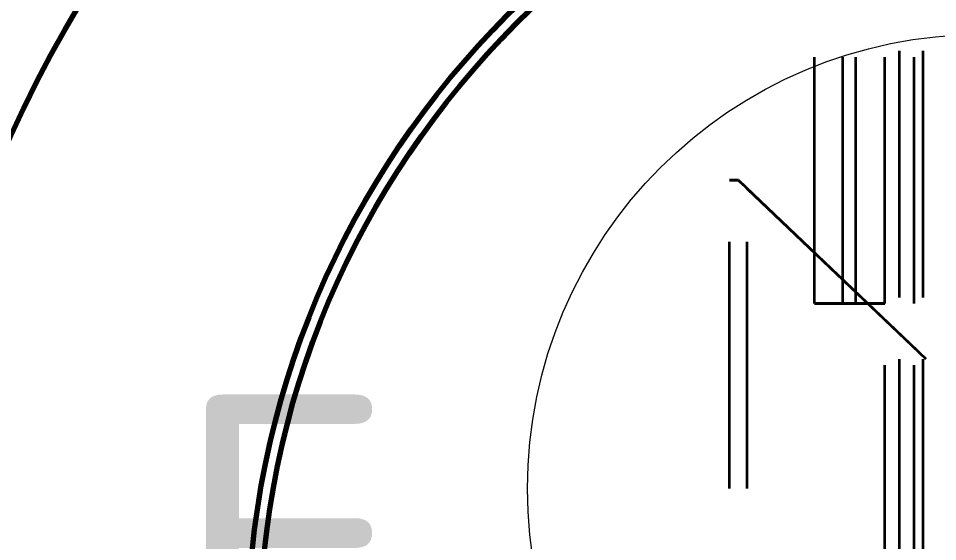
# Model space of a CAD drawing. Header units: millimetres. Extents: x 0 to 2382, y 0 to 420.
# Drawn here: x 299.89 to 314.79, y 231.64 to 240.13 of the extents above; entities that cross this region are included whole.
import ezdxf
from ezdxf.enums import TextEntityAlignment as Align

# ---------------------------------------------------------------- set-up
doc = ezdxf.new("R2010")
doc.units = ezdxf.units.MM
doc.linetypes.add('IRAM-E-TRAZOS', pattern=[5, 4, -1])
for name, color, linetype, lineweight in [('01-VISIBLE', 7, 'CONTINUOUS', 70), ('02-OCULTA', 4, 'IRAM-E-TRAZOS', 35), ('06-TEXTO', 7, 'CONTINUOUS', 25), ('08-FINA', 5, 'CONTINUOUS', 18)]:
    doc.layers.add(name, color=color, linetype=linetype, lineweight=lineweight)
doc.styles.add('ISO3098', font='isocpeur.ttf')

msp = doc.modelspace()

# ---------------------------------------------------------------- linework, layer by layer
at = {"layer": '01-VISIBLE'}
for radius in [20, 14.4, 14.2]:
    msp.add_circle((318, 230), radius, dxfattribs=at)
at = {"layer": '02-OCULTA'}
for p, q in [((313.937, 225.5), (313.937, 315.5)), ((314.175, 225.6), (314.175, 315.4)), ((314.175, 225.6), (314.175, 315.4)), ((314.412, 225.5), (314.412, 315.4)), ((314.555, 225.6), (314.555, 315.4)), ((312.793, 235.5), (312.793, 255.5)), ((312.793, 235.5), (312.793, 255.5)), ((313.251, 235.5), (313.251, 255.5)), ((313.251, 235.5), (313.251, 255.5)), ((313.462, 235.5), (313.462, 255.5)), ((313.937, 235.5), (313.937, 255.5)), ((314.555, 225.6), (314.555, 249.701)), ((311.416, 227.5), (311.416, 237.5)), ((311.416, 237.5), (311.563, 237.5)), ((311.416, 237.5), (311.563, 237.5)), ((311.416, 227.5), (311.416, 237.5)), ((311.563, 237.5), (317.549, 231.794)), ((311.563, 237.5), (317.549, 231.794)), ((311.705, 237.364), (317.549, 231.794)), ((311.705, 227.5), (311.705, 237.364)), ((311.705, 227.5), (311.705, 237.364)), ((311.705, 237.364), (317.549, 231.794)), ((312.793, 235.5), (313.251, 235.5)), ((312.793, 235.5), (313.251, 235.5))]:
    msp.add_line(p, q, dxfattribs=at)
for points in [[(311.563, 237.5), (311.538, 237.5), (311.514, 237.5), (311.489, 237.5), (311.465, 237.5), (311.44, 237.5), (311.416, 237.5)], [(311.416, 237.5), (311.44, 237.5), (311.465, 237.5), (311.489, 237.5), (311.514, 237.5), (311.538, 237.5), (311.563, 237.5)], [(311.563, 237.5), (311.586, 237.477), (311.61, 237.455), (311.634, 237.432), (311.658, 237.409), (311.681, 237.387), (311.705, 237.364)], [(311.705, 237.364), (311.681, 237.387), (311.658, 237.409), (311.634, 237.432), (311.61, 237.455), (311.586, 237.477), (311.563, 237.5)], [(312.793, 235.5), (312.844, 235.5), (312.896, 235.5), (312.947, 235.5), (312.999, 235.5), (313.05, 235.5), (313.102, 235.5), (313.153, 235.5), (313.205, 235.5), (313.256, 235.5), (313.308, 235.5), (313.359, 235.5), (313.411, 235.5), (313.462, 235.5)], [(313.462, 235.5), (313.411, 235.5), (313.359, 235.5), (313.308, 235.5), (313.256, 235.5), (313.205, 235.5), (313.153, 235.5), (313.102, 235.5), (313.05, 235.5), (312.999, 235.5), (312.947, 235.5), (312.896, 235.5), (312.844, 235.5), (312.793, 235.5)], [(313.251, 235.5), (313.303, 235.5), (313.356, 235.5), (313.409, 235.5), (313.462, 235.5), (313.515, 235.5), (313.568, 235.5), (313.62, 235.5), (313.673, 235.5), (313.726, 235.5), (313.779, 235.5), (313.832, 235.5), (313.885, 235.5), (313.937, 235.5)], [(313.937, 235.5), (313.885, 235.5), (313.832, 235.5), (313.779, 235.5), (313.726, 235.5), (313.673, 235.5), (313.62, 235.5), (313.568, 235.5), (313.515, 235.5), (313.462, 235.5), (313.409, 235.5), (313.356, 235.5), (313.303, 235.5), (313.251, 235.5)]]:
    msp.add_lwpolyline(points, dxfattribs=at)
for radius in [20, 20, 20, 14.4, 14.4, 14.4, 14.4, 14.4, 14.4, 14.4, 14.2, 14.2, 14.2, 14.2, 14.2, 14.2, 14.2]:
    msp.add_circle((318, 230), radius, dxfattribs=at)
at = {"layer": '08-FINA'}
msp.add_circle((315.509, 232.5), 7.367, dxfattribs=at)

# ---------------------------------------------------------------- texts
at = {"layer": '06-TEXTO', "style": 'ISO3098'}
msp.add_text('F', height=5, dxfattribs=at).set_placement((304.185, 231.509), align=Align.MIDDLE_CENTER)

doc.saveas('drawing.dxf')
